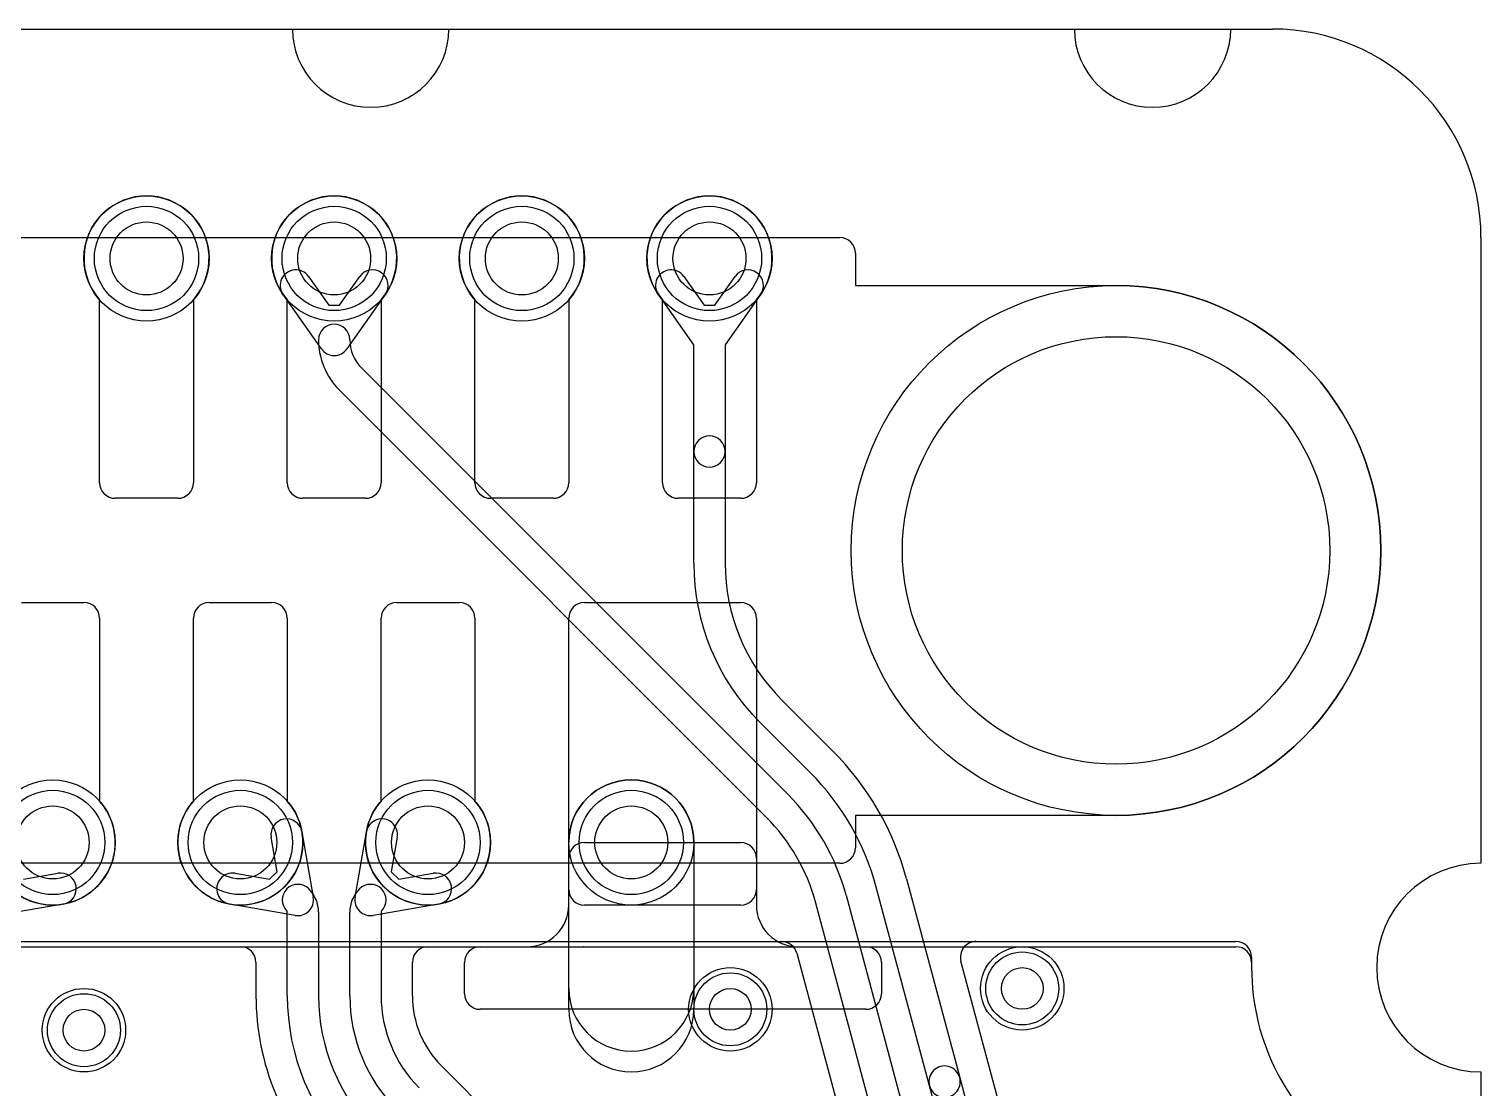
# Model space of a CAD drawing. Extents: x 0 to 20.5, y -6 to 27.
# Drawn here: x 13.04 to 20, y 21.92 to 27 of the extents above; entities that cross this region are included whole.
import ezdxf

# ---------------------------------------------------------------- set-up
doc = ezdxf.new("R2010")
doc.units = 0
for name, color, linetype in [('Hole', 1, 'CONTINUOUS'), ('L1', 3, 'CONTINUOUS'), ('L2', 3, 'CONTINUOUS'), ('L3', 3, 'CONTINUOUS'), ('L4', 3, 'CONTINUOUS'), ('Outline', 7, 'CONTINUOUS'), ('PartsArea-A', 111, 'CONTINUOUS'), ('PartsArea-B', 111, 'CONTINUOUS'), ('Resist-A', 2, 'CONTINUOUS'), ('Resist-B', 2, 'CONTINUOUS')]:
    doc.layers.add(name, color=color, linetype=linetype)

msp = doc.modelspace()

# ---------------------------------------------------------------- linework, layer by layer
at = {"layer": 'Hole'}
for centre, radius in [((13.6, 25.9), 0.175), ((14.5, 25.9), 0.175), ((15.4, 25.9), 0.175), ((16.3, 25.9), 0.175), ((18.25, 24.5), 1.025), ((13.15, 23.1), 0.175), ((14.05, 23.1), 0.175), ((14.95, 23.1), 0.175), ((15.925, 23.1), 0.175), ((17.8, 22.4), 0.1), ((16.4, 22.3), 0.1), ((13.3, 22.2), 0.1)]:
    msp.add_circle(centre, radius, dxfattribs=at)
at = {"layer": 'L1'}
for p, q in [((13.375, 24.825), (13.375, 25.70157)), ((13.825, 25.70157), (13.825, 24.825)), ((14.275, 24.825), (14.275, 25.70157)), ((14.725, 25.70157), (14.725, 24.825)), ((15.175, 24.825), (15.175, 25.70157)), ((15.625, 25.70157), (15.625, 24.825)), ((16.075, 24.825), (16.075, 25.70157)), ((16.525, 25.70157), (16.525, 24.825)), ((13.75, 24.75), (13.45, 24.75)), ((14.65, 24.75), (14.35, 24.75)), ((15.55, 24.75), (15.25, 24.75)), ((16.45, 24.75), (16.15, 24.75)), ((13, 24.25), (13.3, 24.25)), ((13.9, 24.25), (14.2, 24.25)), ((14.8, 24.25), (15.1, 24.25)), ((15.7, 24.25), (16.45, 24.25)), ((13.375, 24.175), (13.375, 23.29843)), ((13.825, 23.29843), (13.825, 24.175)), ((14.275, 24.175), (14.275, 23.29843)), ((14.725, 23.29843), (14.725, 24.175)), ((15.175, 24.175), (15.175, 23.29843)), ((15.625, 22.875), (15.625, 24.175)), ((16.525, 24.175), (16.525, 22.875)), ((14.22632, 22.95989), (14.19783, 23.12544)), ((14.34565, 23.15088), (14.39967, 22.83696)), ((14.60033, 22.83696), (14.65435, 23.15088)), ((14.80217, 23.12544), (14.77368, 22.95989)), ((15.69997, 23.1), (16.45003, 23.1)), ((15.625, 22.8), (15.625, 23.02503)), ((16.525, 23.02503), (16.525, 22.8)), ((14.02456, 22.95217), (14.19011, 22.92368)), ((14.19011, 22.92368), (14.22632, 22.95989)), ((14.77368, 22.95989), (14.80989, 22.92368)), ((14.80989, 22.92368), (14.97544, 22.95217)), ((14.31304, 22.75033), (13.99912, 22.80435)), ((15.00088, 22.80435), (14.68696, 22.75033)), ((16.45, 22.8), (15.7, 22.8)), ((14.275, 22.36493), (14.275, 22.76572)), ((14.425, 22.76572), (14.425, 22.36493)), ((14.575, 22.36495), (14.575, 22.76571)), ((14.725, 22.76573), (14.725, 22.36495)), ((9.85001, 22.6), (14.04999, 22.6)), ((14.95001, 22.59996), (18.82503, 22.59996)), ((15.19997, 22.6), (15.425, 22.6)), ((16.725, 22.6), (17.05003, 22.6)), ((14.12496, 22.52503), (14.12496, 22.36493)), ((14.87504, 22.36495), (14.87504, 22.52499)), ((15.125, 22.37497), (15.125, 22.52503)), ((17.125, 22.52503), (17.125, 22.37497)), ((18.9, 22.52499), (18.9, 22.5)), ((17.05003, 22.3), (15.19997, 22.3)), ((15.84158, 21.20168), (15.01416, 22.0291))]:
    msp.add_line(p, q, dxfattribs=at)
for centre, radius in [((13.6, 25.9), 0.3), ((14.5, 25.9), 0.3), ((15.4, 25.9), 0.3), ((16.3, 25.9), 0.3), ((13.15, 23.1), 0.3), ((14.05, 23.1), 0.3), ((14.95, 23.1), 0.3), ((15.925, 23.1), 0.3), ((17.8, 22.4), 0.2), ((16.4, 22.3), 0.2), ((13.3, 22.2), 0.2)]:
    msp.add_circle(centre, radius, dxfattribs=at)
for centre, radius, start, end in [((13.6, 25.9), 0.3, -41.409429, -138.590571), ((14.5, 25.9), 0.3, -41.409429, -138.590571), ((15.4, 25.9), 0.3, -41.409429, -138.590571), ((16.3, 25.9), 0.3, -41.409429, -138.590571), ((13.45, 24.825), 0.075, 180, -90), ((13.75, 24.825), 0.075, -90, 0), ((14.35, 24.825), 0.075, 180, -90), ((14.65, 24.825), 0.075, -90, 0), ((15.25, 24.825), 0.075, 180, -90), ((15.55, 24.825), 0.075, -90, 0), ((16.15, 24.825), 0.075, 180, -90), ((16.45, 24.825), 0.075, -90, 0), ((13.3, 24.175), 0.075, 0, 90), ((13.9, 24.175), 0.075, 90, 180), ((14.2, 24.175), 0.075, 0, 90), ((14.8, 24.175), 0.075, 90, 180), ((15.1, 24.175), 0.075, 0, 90), ((15.7, 24.175), 0.075, 90, 180), ((16.45, 24.175), 0.075, 0, 90), ((13.15, 23.1), 0.3, 138.590571, 41.409429), ((14.05, 23.1), 0.3, 138.590571, 41.409429), ((14.95, 23.1), 0.3, 138.590571, 41.409429), ((14.27174, 23.13816), 0.075, 9.765013, -170.236052), ((14.72826, 23.13816), 0.075, -9.765013, 170.236052), ((15.69997, 23.02503), 0.07497, 90, 180), ((16.45003, 23.02503), 0.07497, 0, 90), ((14.01184, 22.87826), 0.075, 80.234987, -99.763948), ((14.98816, 22.87826), 0.075, -80.234987, 99.763948), ((14.32576, 22.82424), 0.075, 45.005402, -134.995104), ((14.26725, 22.76572), 0.15775, 0, 45.005136), ((14.73275, 22.76573), 0.15775, 135, -179.992736), ((14.67423, 22.82425), 0.075, -45, 135), ((15.7, 22.875), 0.075, 180, -90), ((16.45, 22.875), 0.075, -90, 0), ((14.26725, 22.76572), 0.00775, 0, 45), ((14.32576, 22.82424), 0.075, -99.765013, 9.765013), ((14.67424, 22.82424), 0.075, 170.234987, -80.234987), ((14.73275, 22.76573), 0.00775, 135, 180), ((15.425, 22.8), 0.2, -90, 0), ((16.725, 22.8), 0.2, 180, -90), ((14.04999, 22.52503), 0.07497, 0, 90), ((14.95001, 22.52499), 0.07497, 90, 180), ((15.19997, 22.52503), 0.07497, 90, 180), ((17.05003, 22.52503), 0.07497, 0, 90), ((18.82503, 22.52499), 0.07497, 0, 90), ((20, 22.5), 1.1, 180, -125.062172), ((15.35, 22.36495), 1.22504, -179.999065, -134.999669), ((15.35, 22.36494), 1.075, -179.999467, -135), ((15.35, 22.36494), 0.925, -179.999381, -135), ((15.35, 22.36495), 0.775, 180, -134.999477), ((15.35, 22.36495), 0.625, 180, -134.999352), ((15.35, 22.36495), 0.47496, 180, -134.999147), ((15.19997, 22.37497), 0.07497, 180, -90), ((17.05003, 22.37497), 0.07497, -90, 0)]:
    msp.add_arc(centre, radius, start, end, dxfattribs=at)
at = {"layer": 'L2'}
for p, q in [((14.37749, 25.81345), (14.4744, 25.67625)), ((14.5256, 25.67625), (14.62251, 25.81345)), ((16.17749, 25.81345), (16.2744, 25.67625)), ((16.3256, 25.67625), (16.42251, 25.81345)), ((14.43874, 25.46674), (14.25497, 25.72691)), ((14.74503, 25.72691), (14.56126, 25.46674)), ((16.225, 25.48619), (16.05497, 25.72691)), ((16.54503, 25.72691), (16.375, 25.48619)), ((14.4744, 25.67625), (14.5256, 25.67625)), ((16.2744, 25.67625), (16.3256, 25.67625)), ((16.225, 24.97424), (16.225, 25.48619)), ((16.375, 25.48619), (16.375, 24.97424)), ((14.63082, 25.37524), (16.67684, 23.32922)), ((16.57077, 23.22315), (14.52475, 25.26917)), ((16.225, 24.43847), (16.225, 24.97424)), ((16.375, 24.97424), (16.375, 24.43847)), ((16.64593, 23.78441), (16.889, 23.54134)), ((16.78293, 23.43527), (16.53986, 23.67834)), ((15.625, 22.4), (15.625, 23.1)), ((16.225, 23.1), (16.225, 22.4)), ((17.24488, 22.92494), (17.50001, 21.97274)), ((16.95507, 22.84731), (17.36336, 21.32355)), ((17.35513, 21.93392), (17.09999, 22.88612)), ((17.21847, 21.28473), (16.81018, 22.80849)), ((7.56913, 22.62496), (16.64649, 22.62496)), ((16.71891, 22.56939), (17.07354, 21.24589)), ((17.57828, 22.625), (18.82503, 22.625)), ((17.8609, 21.20561), (17.50586, 22.53063)), ((18.9, 22.55003), (18.9, 22.5)), ((17.50001, 21.97274), (17.75018, 21.03911)), ((17.6053, 21.00028), (17.35513, 21.93392))]:
    msp.add_line(p, q, dxfattribs=at)
for centre, radius in [((14.5, 25.9), 0.3), ((16.3, 25.9), 0.3), ((15.925, 23.1), 0.3), ((17.8, 22.4), 0.2), ((16.4, 22.3), 0.2), ((13.3, 22.2), 0.2)]:
    msp.add_circle(centre, radius, dxfattribs=at)
for centre, radius, start, end in [((14.31623, 25.77018), 0.075, 35.234848, -144.764686), ((14.68377, 25.77018), 0.075, -35.234848, 144.764686), ((16.11623, 25.77018), 0.075, 35.234848, -144.764686), ((16.48377, 25.77018), 0.075, -35.234848, 144.764686), ((14.5, 25.51001), 0.075, 0, 179.997843), ((14.76558, 25.51), 0.34058, 179.998318, -135), ((14.76558, 25.51), 0.19058, 179.996994, -135), ((14.5, 25.51001), 0.075, -144.765152, -35.234848), ((16.3, 24.97424), 0.075, 0, 180), ((16.3, 24.97424), 0.075, 180, 0), ((17.3, 24.43848), 1.075, -179.999467, -135), ((17.3, 24.43848), 0.925, -179.999381, -135), ((15.91673, 22.56906), 1.375, 15.000132, 45.000295), ((15.925, 23.1), 0.3, 0, 180), ((15.91673, 22.56906), 1.225, 15.000264, 45.000331), ((15.9167, 22.56908), 1.075, 14.999979, 45), ((15.9167, 22.56908), 0.925, 14.999991, 45), ((16.64649, 22.54999), 0.07497, 14.996397, 90), ((17.57828, 22.55003), 0.07497, 90, -165.003603), ((18.82503, 22.55003), 0.07497, 0, 90), ((20, 22.5), 1.1, 180, -125.062172), ((15.925, 22.4), 0.3, 180, 0), ((17.42757, 21.95333), 0.075, 14.999823, -165.000058), ((17.42757, 21.95333), 0.075, -165.000177, 14.999931)]:
    msp.add_arc(centre, radius, start, end, dxfattribs=at)
at = {"layer": 'L3'}
for p, q in [((15.625, 22.3), (15.625, 23.1)), ((16.225, 23.1), (16.225, 22.3)), ((1.17497, 22.62496), (18.82503, 22.62496)), ((18.9, 22.54999), (18.9, 22.5))]:
    msp.add_line(p, q, dxfattribs=at)
for centre, radius in [((15.925, 23.1), 0.3), ((17.8, 22.4), 0.2), ((16.4, 22.3), 0.2), ((13.3, 22.2), 0.2)]:
    msp.add_circle(centre, radius, dxfattribs=at)
for centre, radius, start, end in [((15.925, 23.1), 0.3, 0, 180), ((18.82503, 22.54999), 0.07497, 0, 90), ((20, 22.5), 1.1, 180, -125.062172), ((15.925, 22.3), 0.3, 180, 0)]:
    msp.add_arc(centre, radius, start, end, dxfattribs=at)
at = {"layer": 'L4'}
for p, q in [((13.375, 24.825), (13.375, 25.70157)), ((13.825, 25.70157), (13.825, 24.825)), ((14.275, 24.825), (14.275, 25.70157)), ((14.725, 25.70157), (14.725, 24.825)), ((15.175, 24.825), (15.175, 25.70157)), ((15.625, 25.70157), (15.625, 24.825)), ((16.075, 24.825), (16.075, 25.70157)), ((16.525, 25.70157), (16.525, 24.825)), ((13.75, 24.75), (13.45, 24.75)), ((14.65, 24.75), (14.35, 24.75)), ((15.55, 24.75), (15.25, 24.75)), ((16.45, 24.75), (16.15, 24.75)), ((13, 24.25), (13.3, 24.25)), ((13.9, 24.25), (14.2, 24.25)), ((14.8, 24.25), (15.1, 24.25)), ((15.7, 24.25), (16.45, 24.25)), ((13.375, 24.175), (13.375, 23.29843)), ((13.825, 23.29843), (13.825, 24.175)), ((14.275, 24.175), (14.275, 23.29843)), ((14.725, 23.29843), (14.725, 24.175)), ((15.175, 24.175), (15.175, 23.29843)), ((15.625, 22.875), (15.625, 24.175)), ((16.525, 24.175), (16.525, 22.875)), ((15.69997, 23.1), (16.45003, 23.1)), ((15.625, 22.8), (15.625, 23.02503)), ((16.525, 23.02503), (16.525, 22.8)), ((13.00989, 22.92368), (13.17544, 22.95217)), ((13.20088, 22.80435), (12.91043, 22.75437)), ((16.45, 22.8), (15.7, 22.8)), ((12.99931, 22.6), (15.69471, 22.6)), ((15.19997, 22.6), (15.425, 22.6)), ((15.7, 22.59996), (18.825, 22.59996)), ((16.725, 22.6), (17.05003, 22.6)), ((15.125, 22.37497), (15.125, 22.52503)), ((17.125, 22.52503), (17.125, 22.37497)), ((18.9, 22.52496), (18.9, 22.5)), ((17.05003, 22.3), (15.19997, 22.3))]:
    msp.add_line(p, q, dxfattribs=at)
for centre, radius in [((13.6, 25.9), 0.3), ((14.5, 25.9), 0.3), ((15.4, 25.9), 0.3), ((16.3, 25.9), 0.3), ((13.15, 23.1), 0.3), ((14.05, 23.1), 0.3), ((14.95, 23.1), 0.3), ((15.925, 23.1), 0.3), ((17.8, 22.4), 0.2), ((16.4, 22.3), 0.2), ((13.3, 22.2), 0.2)]:
    msp.add_circle(centre, radius, dxfattribs=at)
for centre, radius, start, end in [((13.6, 25.9), 0.3, -41.409429, -138.590571), ((14.5, 25.9), 0.3, -41.409429, -138.590571), ((15.4, 25.9), 0.3, -41.409429, -138.590571), ((16.3, 25.9), 0.3, -41.409429, -138.590571), ((13.45, 24.825), 0.075, 180, -90), ((13.75, 24.825), 0.075, -90, 0), ((14.35, 24.825), 0.075, 180, -90), ((14.65, 24.825), 0.075, -90, 0), ((15.25, 24.825), 0.075, 180, -90), ((15.55, 24.825), 0.075, -90, 0), ((16.15, 24.825), 0.075, 180, -90), ((16.45, 24.825), 0.075, -90, 0), ((13.3, 24.175), 0.075, 0, 90), ((13.9, 24.175), 0.075, 90, 180), ((14.2, 24.175), 0.075, 0, 90), ((14.8, 24.175), 0.075, 90, 180), ((15.1, 24.175), 0.075, 0, 90), ((15.7, 24.175), 0.075, 90, 180), ((16.45, 24.175), 0.075, 0, 90), ((13.15, 23.1), 0.3, 138.590571, 41.409429), ((14.05, 23.1), 0.3, 138.590571, 41.409429), ((14.95, 23.1), 0.3, 138.590571, 41.409429), ((15.69997, 23.02503), 0.07497, 90, 180), ((16.45003, 23.02503), 0.07497, 0, 90), ((13.18816, 22.87826), 0.075, -80.234987, 99.763948), ((15.7, 22.875), 0.075, 180, -90), ((16.45, 22.875), 0.075, -90, 0), ((15.425, 22.8), 0.2, -90, 0), ((16.725, 22.8), 0.2, 180, -90), ((15.19997, 22.52503), 0.07497, 90, 180), ((15.69471, 22.525), 0.075, 89.136694, 90), ((15.7, 22.875), 0.27504, -90.866631, -90), ((17.05003, 22.52503), 0.07497, 0, 90), ((18.825, 22.52496), 0.075, 0, 90), ((20, 22.5), 1.1, 180, -125.062172), ((15.19997, 22.37497), 0.07497, 180, -90), ((17.05003, 22.37497), 0.07497, -90, 0)]:
    msp.add_arc(centre, radius, start, end, dxfattribs=at)
at = {"layer": 'Outline'}
for p, q in [((5.7, 27), (14.3, 27)), ((15.05, 27), (18.05, 27)), ((18.8, 27), (19, 27)), ((20, 26), (20, 23)), ((20, 22), (20, 1))]:
    msp.add_line(p, q, dxfattribs=at)
for centre, radius, start, end in [((14.675, 27), 0.375, 180, 0), ((18.425, 27), 0.375, 180, 0), ((19, 26), 1, 0, 90), ((20, 22.5), 0.5, 90, -90)]:
    msp.add_arc(centre, radius, start, end, dxfattribs=at)
at = {"layer": 'PartsArea-A'}
for p, q in [((1, 27), (19, 27)), ((20, 26), (20, 23)), ((20, 22), (20, 21.5))]:
    msp.add_line(p, q, dxfattribs=at)
for centre, radius, start, end in [((19, 26), 1, 0, 90), ((20, 22.5), 0.5, 90, -90)]:
    msp.add_arc(centre, radius, start, end, dxfattribs=at)
at = {"layer": 'PartsArea-B'}
for p, q in [((1, 27), (19, 27)), ((20, 26), (20, 23)), ((20, 22), (20, 21.5))]:
    msp.add_line(p, q, dxfattribs=at)
for centre, radius, start, end in [((19, 26), 1, 0, 90), ((20, 22.5), 0.5, 90, -90)]:
    msp.add_arc(centre, radius, start, end, dxfattribs=at)
at = {"layer": 'Resist-A'}
for p, q in [((3.075, 26), (16.925, 26)), ((17, 25.925), (17, 25.77)), ((17, 25.77), (18.25, 25.77)), ((18.25, 23.23), (17, 23.23)), ((17, 23.23), (17, 23.075)), ((16.925, 23), (3.075, 23))]:
    msp.add_line(p, q, dxfattribs=at)
for centre, radius in [((13.6, 25.9), 0.25), ((14.5, 25.9), 0.25), ((15.4, 25.9), 0.25), ((16.3, 25.9), 0.25), ((18.25, 24.5), 1.27), ((13.15, 23.1), 0.25), ((14.05, 23.1), 0.25), ((14.95, 23.1), 0.25), ((15.925, 23.1), 0.25), ((17.8, 22.4), 0.175), ((16.4, 22.3), 0.175), ((13.3, 22.2), 0.175)]:
    msp.add_circle(centre, radius, dxfattribs=at)
for centre, radius, start, end in [((16.925, 25.925), 0.075, 0, 90), ((18.25, 24.5), 1.27, -90, 90), ((16.925, 23.075), 0.075, -90, 0)]:
    msp.add_arc(centre, radius, start, end, dxfattribs=at)
at = {"layer": 'Resist-B'}
for p, q in [((3.075, 26), (16.925, 26)), ((17, 25.925), (17, 25.77)), ((17, 25.77), (18.25, 25.77)), ((18.25, 23.23), (17, 23.23)), ((17, 23.23), (17, 23.075)), ((16.925, 23), (3.075, 23))]:
    msp.add_line(p, q, dxfattribs=at)
for centre, radius in [((13.6, 25.9), 0.25), ((14.5, 25.9), 0.25), ((15.4, 25.9), 0.25), ((16.3, 25.9), 0.25), ((18.25, 24.5), 1.27), ((13.15, 23.1), 0.25), ((14.05, 23.1), 0.25), ((14.95, 23.1), 0.25), ((15.925, 23.1), 0.25), ((17.8, 22.4), 0.175), ((16.4, 22.3), 0.175), ((13.3, 22.2), 0.175)]:
    msp.add_circle(centre, radius, dxfattribs=at)
for centre, radius, start, end in [((16.925, 25.925), 0.075, 0, 90), ((18.25, 24.5), 1.27, -90, 90), ((16.925, 23.075), 0.075, -90, 0)]:
    msp.add_arc(centre, radius, start, end, dxfattribs=at)

doc.saveas('drawing.dxf')
